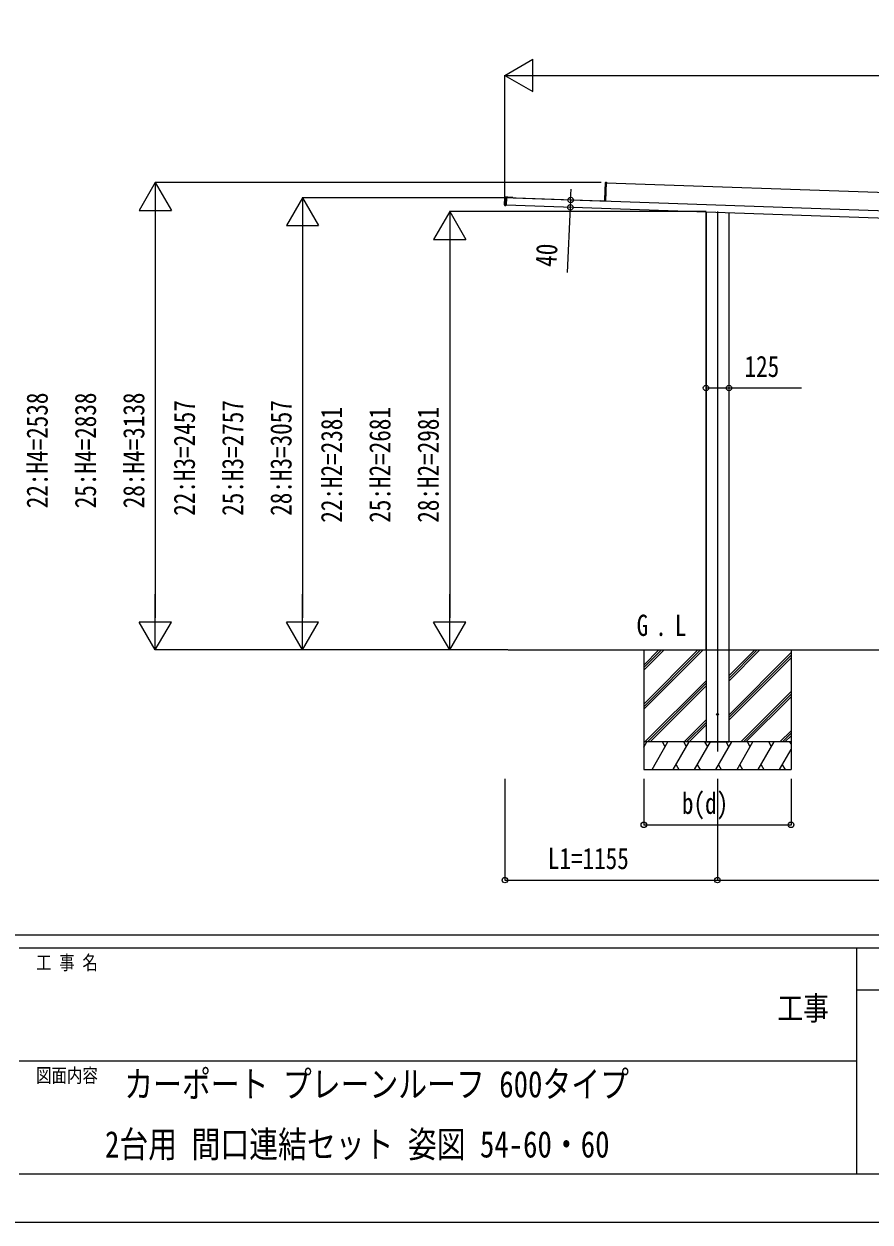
# Model space of a CAD drawing. Units: millimetres, scale not verified. Extents: x -14718 to 14718, y -10395 to 10395.
# Drawn here: x 9 to 4607, y -10395 to -3887 of the extents above; entities that cross this region are included whole.
import ezdxf
from ezdxf.enums import TextEntityAlignment as Align

# ---------------------------------------------------------------- set-up
doc = ezdxf.new("R2010")
doc.units = ezdxf.units.MM
doc.header["$LTSCALE"] = 50
for name, color, linetype in [('0-2_USER1', 3, 'Continuous'), ('0-3_YKK_12', 2, 'Continuous'), ('0-4_YKK_A1', 4, 'Continuous'), ('0-5_YKK_D', 6, 'Continuous'), ('0-6_YKK_ZWAK', 7, 'Continuous')]:
    doc.layers.add(name, color=color, linetype=linetype)
doc.styles.add('ＭＳ ゴシック', font='')
doc.styles.get('ＭＳ ゴシック').set_extended_font_data('MS Gothic')

msp = doc.modelspace()

# ---------------------------------------------------------------- linework, layer by layer
at = {"layer": '0-3_YKK_12'}
msp.add_line((3777.59, -4906.2), (3777.59, -7840), dxfattribs=at)
at = {"layer": '0-4_YKK_A1'}
for p, q in [((3169.35, -4747.95), (3166.13, -4840.04)), ((3169.35, -4747.95), (3168.88, -4747.93)), ((3174.88, -4747.8), (3169.35, -4747.95)), ((3169.36, -4747.45), (3174.9, -4747.3)), ((3171.34, -4849.21), (3174.88, -4747.8)), ((3174.81, -4750), (7913.92, -4915.5)), ((3174.9, -4747.3), (3174.88, -4747.8)), ((2619.85, -4870.22), (2621.21, -4831.24)), ((2621.55, -4871.31), (2622.99, -4830.25)), ((2622.02, -4871.33), (2621.55, -4871.31)), ((2629.52, -4872.55), (2622.01, -4871.82)), ((2623.46, -4830.27), (2622.02, -4871.33)), ((2622.02, -4871.33), (2629.53, -4872.05)), ((2622.75, -4873.32), (2627.74, -4873.49)), ((2623.46, -4830.27), (2622.99, -4830.25)), ((2631, -4830.07), (2623.46, -4830.27)), ((2637.81, -4828.82), (2624.32, -4828.35)), ((2627.74, -4873.49), (2627.78, -4872.38)), ((2629.31, -4828.52), (2629.27, -4829.62)), ((2629.53, -4872.05), (2629.52, -4872.55)), ((2631, -4830.07), (2629.53, -4872.05)), ((8024.21, -5059.43), (2629.57, -4871.05)), ((8025.61, -5019.46), (2630.96, -4831.07)), ((2637.74, -4830.82), (2637.81, -4828.82)), ((2643.8, -4829.03), (2637.81, -4828.82)), ((2643.73, -4831.03), (2643.8, -4829.03)), ((2653.8, -4829.38), (2643.8, -4829.03)), ((2653.73, -4831.37), (2653.8, -4829.38)), ((2659.72, -4831.58), (2659.79, -4829.59)), ((2666.74, -4832.32), (2666.75, -4832.02)), ((2666.75, -4832.02), (2666.77, -4831.42)), ((3136.34, -4848.72), (3136.35, -4848.42)), ((3136.35, -4848.42), (3136.37, -4847.82)), ((3136.37, -4847.82), (3136.38, -4847.52)), ((3140.34, -4848.86), (3140.36, -4848.16)), ((3171.33, -4849.24), (3140.36, -4848.16)), ((3165.85, -4848.05), (3165.38, -4848.03)), ((3166.13, -4840.04), (3165.66, -4840.02)), ((3166.13, -4840.04), (3165.85, -4848.05)), ((3171.34, -4849.21), (3171.32, -4849.94)), ((3716.29, -4909), (3716.29, -7287.5)), ((3716.69, -4909.01), (3716.69, -7787.5)), ((3838.49, -4913.26), (3838.49, -7787.5)), ((3840.09, -4913.32), (3840.09, -7287.5)), ((2640.06, -7287.5), (8538.71, -7287.51)), ((3377.59, -7287.5), (3377.59, -7937.5)), ((3377.59, -7581.48), (3671.57, -7287.5)), ((3377.59, -7595.62), (3685.71, -7287.5)), ((3377.59, -7609.76), (3699.85, -7287.5)), ((3377.59, -7369.34), (3459.43, -7287.5)), ((3377.59, -7383.49), (3473.58, -7287.5)), ((3377.59, -7397.63), (3487.72, -7287.5)), ((3715.39, -7287.5), (3715.99, -7287.5)), ((3838.49, -7287.5), (3838.59, -7287.5)), ((3838.49, -7457.23), (4008.22, -7287.5)), ((3838.49, -7443.09), (3994.08, -7287.5)), ((3838.49, -7428.95), (3979.94, -7287.5)), ((3838.59, -7287.5), (3838.89, -7287.5)), ((3839.79, -7287.5), (3840.09, -7287.5)), ((4177.59, -7287.5), (4177.59, -7937.5)), ((3838.49, -7641.08), (4177.59, -7301.98)), ((3838.49, -7655.22), (4177.59, -7316.12)), ((3838.49, -7669.36), (4177.59, -7330.26)), ((3383.7, -7787.5), (3716.69, -7454.51)), ((3397.84, -7787.5), (3716.69, -7468.65)), ((3411.98, -7787.5), (3716.69, -7482.8)), ((3904.2, -7787.5), (4177.59, -7514.11)), ((3918.34, -7787.5), (4177.59, -7528.25)), ((3932.48, -7787.5), (4177.59, -7542.4)), ((3595.83, -7787.5), (3716.69, -7666.64)), ((3609.97, -7787.5), (3716.69, -7680.78)), ((3624.12, -7787.5), (3716.69, -7694.93)), ((4116.33, -7787.5), (4177.59, -7726.24)), ((4130.47, -7787.5), (4177.59, -7740.38)), ((4177.59, -7787.5), (3377.59, -7787.5)), ((3377.59, -7816.44), (3394.3, -7787.5)), ((3422.13, -7937.5), (3508.74, -7787.5)), ((3493.74, -7813.48), (3478.73, -7787.5)), ((3537.61, -7937.5), (3624.21, -7787.5)), ((3609.21, -7813.48), (3594.21, -7787.5)), ((3653.08, -7937.5), (3739.68, -7787.5)), ((3724.68, -7813.48), (3709.68, -7787.5)), ((3716.69, -7787.5), (3838.49, -7787.5)), ((3768.55, -7937.5), (3855.15, -7787.5)), ((3840.15, -7813.48), (3825.15, -7787.5)), ((3884.02, -7937.5), (3970.62, -7787.5)), ((3955.62, -7813.48), (3940.62, -7787.5)), ((3999.49, -7937.5), (4086.09, -7787.5)), ((4071.09, -7813.48), (4056.09, -7787.5)), ((4144.61, -7787.5), (4177.59, -7754.53)), ((4177.59, -7797.95), (4171.56, -7787.5)), ((3379.3, -7813.48), (3377.59, -7810.52)), ((4114.96, -7937.5), (4177.59, -7829.02)), ((3377.59, -7937.5), (4177.59, -7937.5)), ((3552.6, -7911.52), (3567.6, -7937.5)), ((3668.08, -7911.52), (3683.07, -7937.5)), ((3783.55, -7911.52), (3798.54, -7937.5)), ((3899.01, -7911.52), (3914.01, -7937.5)), ((4014.49, -7911.52), (4029.48, -7937.5)), ((4129.96, -7911.52), (4144.95, -7937.5))]:
    msp.add_line(p, q, dxfattribs=at)
for points in [[(3165.38, -4848.03), (3165.66, -4840.02), (3168.88, -4747.93)], [(2623.47, -4829.77), (2631.02, -4829.57), (2631, -4830.07)], [(2666.29, -4829.81), (2666.22, -4831.81), (2630.98, -4830.58)], [(2666.29, -4829.81), (2659.79, -4829.59), (2653.8, -4829.38)], [(2666.77, -4831.42), (2666.78, -4831.12), (3136.38, -4847.52)], [(3140.36, -4848.16), (3140.38, -4847.66), (3165.06, -4848.52)], [(3715.09, -4908.96), (3715.09, -7287.5), (3715.39, -7287.5)], [(3838.89, -4913.28), (3838.89, -7287.5), (3839.19, -7287.5), (3839.79, -7287.5)], [(3715.99, -7287.5), (3716.29, -7287.5), (3716.59, -7287.5), (3716.69, -7287.5)]]:
    msp.add_lwpolyline(points, dxfattribs=at)
msp.add_circle((3777.59, -7637.5), 5, dxfattribs=at)
for centre, radius, start, end in [((3169.38, -4747.95), 0.5, 91.5, 178), ((3171.41, -4747.77), 2.07, 171.06854, 184.93146), ((2622.85, -4870.32), 3, 178, 268), ((2624.21, -4831.34), 3, 88, 178), ((2622.05, -4871.33), 0.5, 178, 264.5), ((2624.07, -4871.65), 2.07, 171.06854, 184.93146), ((2623.49, -4830.27), 0.5, 91.5, 178), ((2625.52, -4830.09), 2.07, 171.06854, 184.93146), ((3164.88, -4848.02), 0.5, 268, 358), ((3164.88, -4847.75), 0.765, 269.05171, 301.0406), ((3165.06, -4848.28), 0.242, 269.80053, 328.78296), ((3167.95, -4833.26), 15.54, 259.3054, 261.87346), ((3165.58, -4850.23), 1.85, 83.82294, 99.58333), ((3162.61, -4848.17), 3.17, 351.51431, 355.97407), ((3164.85, -4848.02), 1, 337.89786, 358), ((3171.3, -4849.21), 0.046, 321.12762, 0.80407)]:
    msp.add_arc(centre, radius, start, end, dxfattribs=at)
for centre, ratio, start_param in [((3158.26, -4848.79), 0.038227, 0), ((3158.28, -4848.79), 0.061163, 0.0374041)]:
    msp.add_ellipse(centre, major_axis=(13.07, -0.46), ratio=ratio, start_param=start_param, end_param=0.962078, dxfattribs=at)
at = {"layer": '0-5_YKK_D'}
for p, q in [((2622.59, -4166.38), (2774.14, -4078.88)), ((2774.14, -4253.88), (2774.14, -4078.88)), ((2622.59, -4869.32), (2622.59, -4165.38)), ((2622.59, -4166.38), (2774.14, -4253.88)), ((2622.59, -4166.38), (2925.7, -4166.38)), ((2797.59, -4166.38), (7857.59, -4166.38)), ((722.59, -4749.01), (635.09, -4900.56)), ((3145.51, -4749.01), (721.59, -4749.01)), ((722.59, -4749.01), (810.09, -4900.56)), ((722.59, -4749.01), (722.59, -5052.11)), ((2979.62, -4843.26), (2982.46, -4783.83)), ((1522.59, -4830.84), (1435.09, -4982.4)), ((2623.72, -4830.84), (1521.59, -4830.84)), ((1522.59, -4830.84), (1610.09, -4982.4)), ((1522.59, -4830.84), (1522.59, -5133.95)), ((2979.62, -4843.26), (2977.71, -4883.22)), ((2979.62, -4843.26), (2980.62, -4843.31)), ((635.09, -4900.56), (810.09, -4900.56)), ((722.59, -4924.01), (722.59, -7112.5)), ((2322.59, -4906.2), (2235.09, -5057.76)), ((3715.89, -4906.2), (2321.59, -4906.2)), ((2322.59, -4906.2), (2410.09, -5057.76)), ((2322.59, -4906.2), (2322.59, -5209.31)), ((2977.71, -4883.22), (2960.81, -5236.61)), ((2977.71, -4883.22), (2978.7, -4883.27)), ((1435.09, -4982.4), (1610.09, -4982.4)), ((1522.59, -5005.84), (1522.59, -7112.5)), ((2235.09, -5057.76), (2410.09, -5057.76)), ((2322.59, -5081.2), (2322.59, -7112.5)), ((722.59, -7287.5), (722.59, -6984.39)), ((1522.59, -7287.5), (1522.59, -6984.39)), ((2322.59, -7287.5), (2322.59, -6984.39)), ((722.59, -7287.5), (635.09, -7135.94)), ((810.09, -7135.94), (635.09, -7135.94)), ((722.59, -7287.5), (810.09, -7135.94)), ((1522.59, -7287.5), (1435.09, -7135.94)), ((1610.09, -7135.94), (1435.09, -7135.94)), ((1522.59, -7287.5), (1610.09, -7135.94)), ((2322.59, -7287.5), (2235.09, -7135.94)), ((2410.09, -7135.94), (2235.09, -7135.94)), ((2322.59, -7287.5), (2410.09, -7135.94)), ((2639.06, -7287.5), (721.59, -7287.5)), ((2639.06, -7287.5), (1521.59, -7287.5)), ((2639.06, -7287.5), (2321.59, -7287.5)), ((2622.59, -7987.5), (2622.59, -8538.5)), ((3377.59, -7987.5), (3377.59, -8238.5)), ((3777.59, -7987.5), (3777.59, -8538.5)), ((3777.59, -7987.5), (3777.59, -8538.5)), ((4177.59, -7987.5), (4177.59, -8238.5)), ((3377.59, -8237.5), (4177.59, -8237.5)), ((2622.59, -8537.5), (3777.59, -8537.5)), ((3777.59, -8537.5), (7803.59, -8537.5))]:
    msp.add_line(p, q, dxfattribs=at)
msp.add_lwpolyline([(3715.09, -5864.5), (3840.09, -5864.5), (4235.19, -5864.5)], dxfattribs=at)
for centre in [(2977.71, -4883.22), (2979.62, -4843.26), (3715.09, -5864.5), (3840.09, -5864.5), (3377.59, -8237.5), (4177.59, -8237.5), (2622.59, -8537.5), (3777.59, -8537.5), (3777.59, -8537.5)]:
    msp.add_circle(centre, 14.88, dxfattribs=at)
at = {"layer": '0-6_YKK_ZWAK'}
for p, q in [((13632.57, -8837.5), (-13667.43, -8837.5)), ((4532.57, -8907.5), (-17.43, -8907.5)), ((6947.57, -9135), (4532.57, -9135)), ((-17.43, -9520), (4532.57, -9520)), ((-17.43, -10132.5), (4532.57, -10132.5)), ((4532.57, -10132.5), (6947.57, -10132.5))]:
    msp.add_line(p, q, dxfattribs=at)
msp.add_lwpolyline([(-14717.5, -10395), (14717.5, -10395), (14717.5, 10395), (-14717.5, 10395)], close=True, dxfattribs=at)
msp.add_lwpolyline([(6947.57, -8907.5), (4532.57, -8907.5), (4532.57, -10132.5)], dxfattribs=at)

# ---------------------------------------------------------------- texts
at = {"layer": '0-2_USER1', "style": 'ＭＳ ゴシック', "width": 0.8}
for s, height, p in [('G', 115.5, (3338.5, -7246)), ('L', 115.5, (3545.37, -7246)), ('.', 115.5, (3439.3, -7246)), ('カーポート プレーンルーフ 600タイプ', 143.7, (553.68, -9760.92)), ('2台用 間口連結セット 姿図 54-60・60', 143.7, (449.14, -10087.58))]:
    msp.add_text(s, height=height, dxfattribs=at).set_placement(p, align=Align.BOTTOM_LEFT)
at = {"layer": '0-5_YKK_D', "style": 'ＭＳ ゴシック', "width": 0.8}
for s, rotation, p in [('40', 87.262, (2937.03, -5210.45)), ('22:H4=2538', 90, (172.59, -6518.05)), ('25:H4=2838', 90, (435.09, -6518.05)), ('28:H4=3138', 90, (697.59, -6518.05)), ('22:H3=2457', 90, (972.59, -6558.97)), ('25:H3=2757', 90, (1235.09, -6558.97)), ('28:H3=3057', 90, (1497.59, -6558.97)), ('22:H2=2381', 90, (1772.59, -6596.65)), ('25:H2=2681', 90, (2035.09, -6596.65)), ('28:H2=2981', 90, (2297.59, -6596.65))]:
    msp.add_text(s, height=115.5, rotation=rotation, dxfattribs=at).set_placement(p, align=Align.BOTTOM_LEFT)
for s, p in [('125', (3924.59, -5839.5)), ('b(d)', (3584.39, -8212.5)), ('L1=1155', (2855.69, -8512.5))]:
    msp.add_text(s, height=115.5, dxfattribs=at).set_placement(p, align=Align.BOTTOM_LEFT)
at = {"layer": '0-6_YKK_ZWAK', "style": 'ＭＳ ゴシック', "width": 0.8}
for s, height, p in [('工 事 名', 76.98, (74.44, -9047.5)), ('工事', 128.3, (4103.17, -9336.13)), ('図面内容', 76.98, (74.44, -9660))]:
    msp.add_text(s, height=height, dxfattribs=at).set_placement(p, align=Align.BOTTOM_LEFT)

doc.saveas('drawing.dxf')
